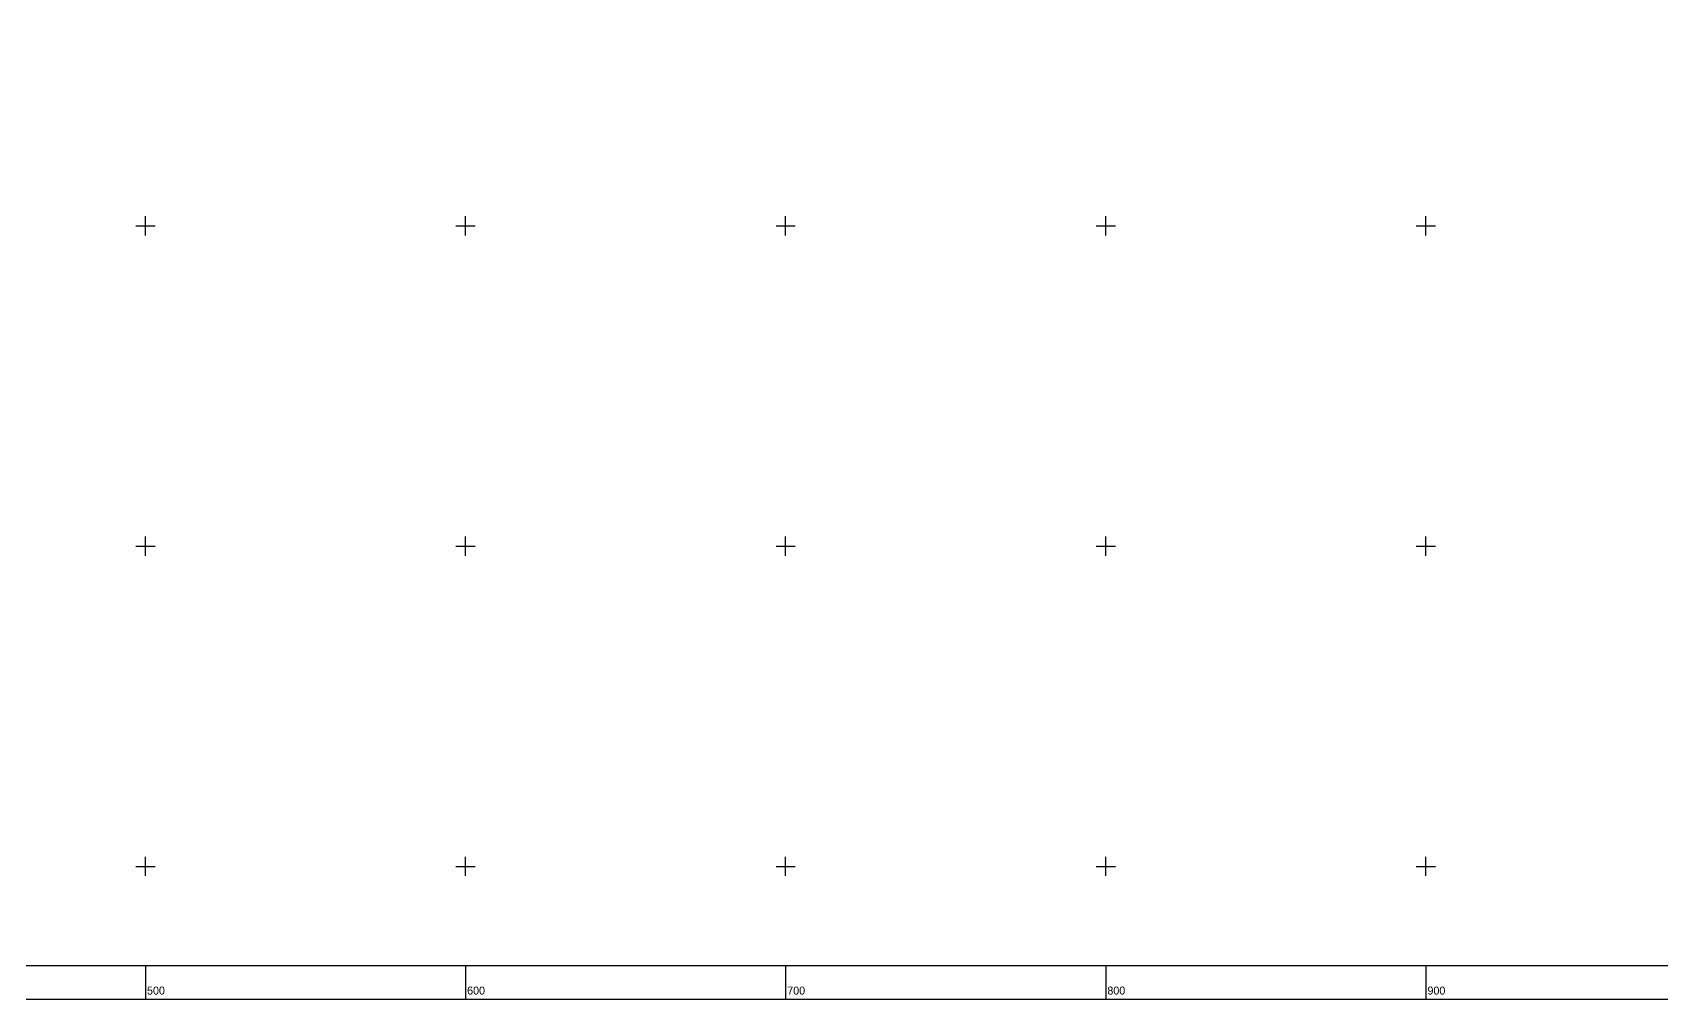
# Model space of a CAD drawing. Extents: x 542197 to 550482, y 1822129 to 1845893.
# Drawn here: x 549465 to 549974, y 1839658 to 1839960 of the extents above; entities that cross this region are included whole.
import ezdxf

# ---------------------------------------------------------------- set-up
doc = ezdxf.new("R2010")
doc.units = 0
doc.layers.add('Level 63', color=7, linetype='Continuous')

msp = doc.modelspace()

# ---------------------------------------------------------------- linework, layer by layer
at = {"layer": 'Level 63'}
for p, q in [((549500, 1839897), (549500, 1839903)), ((549600, 1839897), (549600, 1839903)), ((549700, 1839897), (549700, 1839903)), ((549800, 1839897), (549800, 1839903)), ((549900, 1839897), (549900, 1839903)), ((549497, 1839900), (549503, 1839900)), ((549597, 1839900), (549603, 1839900)), ((549697, 1839900), (549703, 1839900)), ((549797, 1839900), (549803, 1839900)), ((549897, 1839900), (549903, 1839900)), ((549497, 1839800), (549503, 1839800)), ((549500, 1839797), (549500, 1839803)), ((549597, 1839800), (549603, 1839800)), ((549600, 1839797), (549600, 1839803)), ((549697, 1839800), (549703, 1839800)), ((549700, 1839797), (549700, 1839803)), ((549797, 1839800), (549803, 1839800)), ((549800, 1839797), (549800, 1839803)), ((549897, 1839800), (549903, 1839800)), ((549900, 1839797), (549900, 1839803)), ((549500, 1839697), (549500, 1839703)), ((549600, 1839697), (549600, 1839703)), ((549700, 1839697), (549700, 1839703)), ((549800, 1839697), (549800, 1839703)), ((549900, 1839697), (549900, 1839703)), ((549497, 1839700), (549503, 1839700)), ((549597, 1839700), (549603, 1839700)), ((549697, 1839700), (549703, 1839700)), ((549797, 1839700), (549803, 1839700)), ((549897, 1839700), (549903, 1839700)), ((549500, 1839668.95), (549500, 1839658.45)), ((549600, 1839668.95), (549600, 1839658.45)), ((549700, 1839668.95), (549700, 1839658.45)), ((549800, 1839668.95), (549800, 1839658.45)), ((549900, 1839668.95), (549900, 1839658.45))]:
    msp.add_line(p, q, dxfattribs=at)
for points in [[(542202.44, 1845862.31), (550399.92, 1845862.31), (550399.92, 1839658.45), (542202.44, 1839658.45), (542202.44, 1845862.31)], [(542212.94, 1845851.81), (550389.42, 1845851.81), (550389.42, 1839668.95), (542212.94, 1839668.95), (542212.94, 1845851.81)]]:
    msp.add_lwpolyline(points, dxfattribs=at)

# ---------------------------------------------------------------- texts
for s, p in [('500', (549500.5, 1839659.95)), ('600', (549600.5, 1839659.95)), ('700', (549700.5, 1839659.95)), ('800', (549800.5, 1839659.95)), ('900', (549900.5, 1839659.95))]:
    msp.add_text(s, height=2.5, dxfattribs=at).set_placement(p)

doc.saveas('drawing.dxf')
